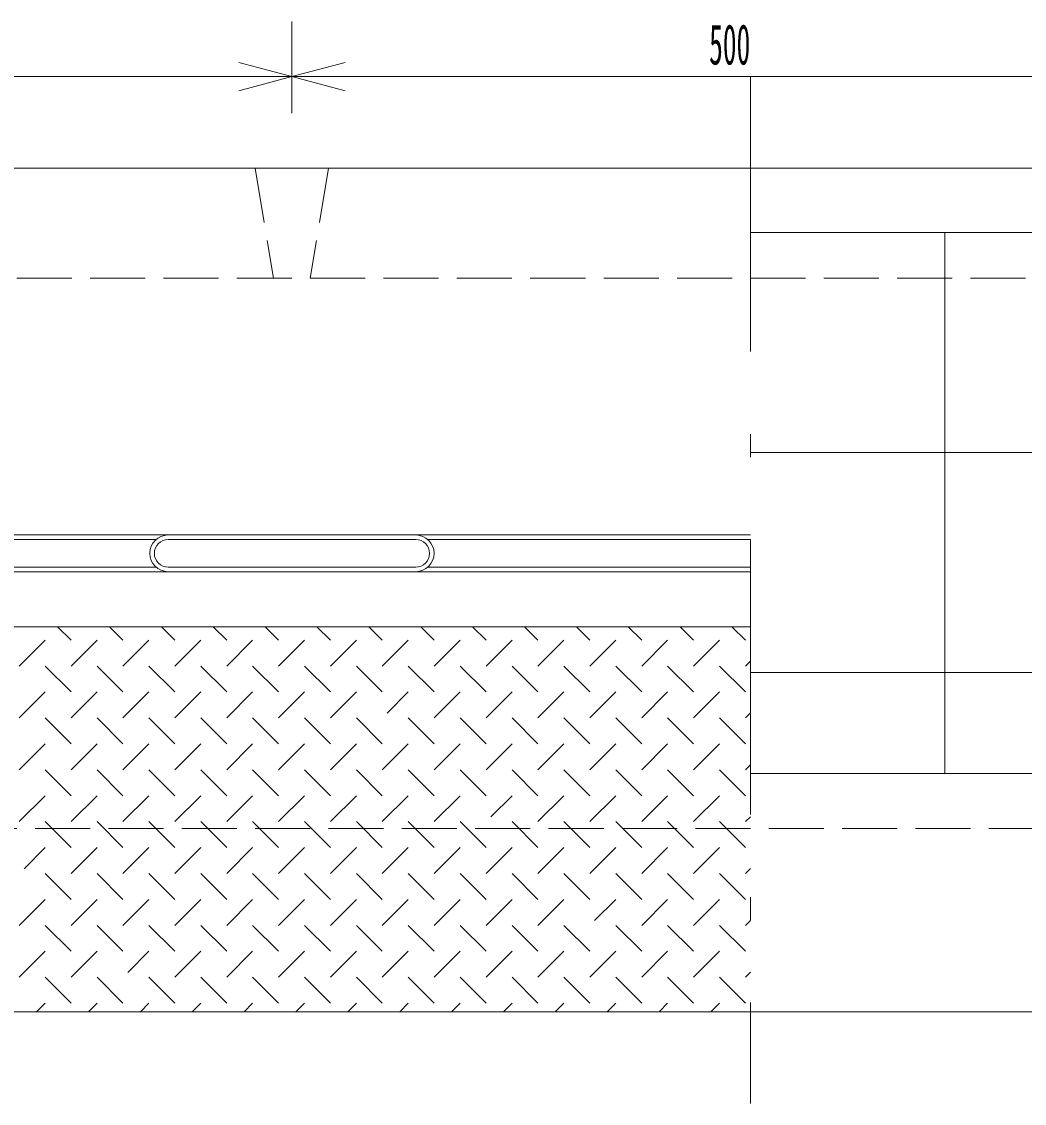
# Model space of a CAD drawing. Units: millimetres, scale not verified. Extents: x -25 to 3930, y 10 to 2860.
# Drawn here: x 2208 to 2754, y 1060 to 1650 of the extents above; entities that cross this region are included whole.
import ezdxf
from ezdxf.enums import TextEntityAlignment as Align

# ---------------------------------------------------------------- set-up
doc = ezdxf.new("R2010")
doc.units = ezdxf.units.MM
doc.header["$LTSCALE"] = 5
doc.linetypes.add('USER1', pattern=[50.5, 30, -9, 2.5, -9])
doc.linetypes.add('USER2', pattern=[8, 6, -2])
for name, color, linetype, lineweight in [('1', 7, 'Continuous', 18), ('17', 7, 'Continuous', 18), ('18', 7, 'Continuous', 18)]:
    doc.layers.add(name, color=color, linetype=linetype, lineweight=lineweight)
doc.styles.add('ＭＳ ゴシック', font='')
doc.styles.get('ＭＳ ゴシック').set_extended_font_data('MS Gothic')

msp = doc.modelspace()

# ---------------------------------------------------------------- linework, layer by layer
at = {"layer": '1'}
for p, q in [((2355, 1650), (2355, 1600)), ((2355, 1650), (2355, 1600)), ((2355, 1620), (2326.022, 1627.765)), ((2355, 1620), (2383.978, 1627.765)), ((1855, 1620), (2355, 1620)), ((2355, 1620), (2326.022, 1612.235)), ((2355, 1620), (2855, 1620)), ((2355, 1620), (2383.978, 1612.235)), ((1605, 1570), (3605, 1570)), ((2605, 1370), (1605, 1370)), ((2422.5, 1370), (2287.5, 1370)), ((1929.114, 1367.5), (2280.886, 1367.5)), ((2422.5, 1367.5), (2287.5, 1367.5)), ((2605, 1367.5), (2429.114, 1367.5)), ((2280.886, 1352.5), (1929.114, 1352.5)), ((2287.5, 1352.5), (2422.5, 1352.5)), ((2429.114, 1352.5), (2605, 1352.5)), ((1605, 1350), (2605, 1350)), ((2287.5, 1350), (2422.5, 1350)), ((1605, 1320), (2605, 1320)), ((2227.254, 1320), (2234.599, 1312.655)), ((2255.538, 1320), (2262.883, 1312.655)), ((2283.823, 1320), (2291.167, 1312.655)), ((2319.451, 1312.655), (2312.107, 1320)), ((2340.391, 1320), (2347.736, 1312.655)), ((2368.675, 1320), (2376.02, 1312.655)), ((2396.96, 1320), (2404.304, 1312.655)), ((2425.244, 1320), (2432.588, 1312.655)), ((2453.528, 1320), (2460.873, 1312.655)), ((2481.812, 1320), (2489.157, 1312.655)), ((2510.097, 1320), (2517.441, 1312.655)), ((2545.725, 1312.655), (2538.381, 1320)), ((2566.665, 1320), (2574.01, 1312.655)), ((2594.95, 1320), (2602.294, 1312.655)), ((2206.314, 1298.513), (2220.456, 1312.655)), ((2234.599, 1298.513), (2248.741, 1312.655)), ((2262.883, 1298.513), (2277.025, 1312.655)), ((2291.167, 1298.513), (2305.309, 1312.655)), ((2319.451, 1298.513), (2333.593, 1312.655)), ((2347.736, 1298.513), (2361.878, 1312.655)), ((2376.02, 1298.513), (2390.162, 1312.655)), ((2404.304, 1298.513), (2418.446, 1312.655)), ((2432.588, 1298.513), (2446.731, 1312.655)), ((2460.873, 1298.513), (2475.015, 1312.655)), ((2489.157, 1298.513), (2503.299, 1312.655)), ((2517.441, 1298.513), (2531.583, 1312.655)), ((2545.725, 1298.513), (2559.868, 1312.655)), ((2574.01, 1298.513), (2588.152, 1312.655)), ((2220.456, 1298.513), (2234.599, 1284.371)), ((2248.741, 1298.513), (2262.883, 1284.371)), ((2291.167, 1284.371), (2277.025, 1298.513)), ((2305.309, 1298.513), (2319.451, 1284.371)), ((2333.593, 1298.513), (2347.736, 1284.371)), ((2361.878, 1298.513), (2376.02, 1284.371)), ((2390.162, 1298.513), (2404.304, 1284.371)), ((2418.446, 1298.513), (2432.588, 1284.371)), ((2446.731, 1298.513), (2460.873, 1284.371)), ((2475.015, 1298.513), (2489.157, 1284.371)), ((2517.441, 1284.371), (2503.299, 1298.513)), ((2531.583, 1298.513), (2545.725, 1284.371)), ((2559.868, 1298.513), (2574.01, 1284.371)), ((2588.152, 1298.513), (2602.294, 1284.371)), ((2602.294, 1298.513), (2605, 1301.219)), ((2206.314, 1270.229), (2220.456, 1284.371)), ((2234.599, 1270.229), (2248.741, 1284.371)), ((2262.883, 1270.229), (2277.025, 1284.371)), ((2291.167, 1270.229), (2305.309, 1284.371)), ((2319.451, 1270.229), (2333.593, 1284.371)), ((2347.736, 1270.229), (2361.878, 1284.371)), ((2376.02, 1270.229), (2390.162, 1284.371)), ((2406.931, 1272.856), (2418.446, 1284.371)), ((2432.588, 1270.229), (2446.731, 1284.371)), ((2460.873, 1270.229), (2475.015, 1284.371)), ((2489.157, 1270.229), (2503.299, 1284.371)), ((2517.441, 1270.229), (2531.583, 1284.371)), ((2545.725, 1270.229), (2559.868, 1284.371)), ((2574.01, 1270.229), (2588.152, 1284.371)), ((2220.456, 1270.229), (2234.599, 1256.087)), ((2262.883, 1256.087), (2248.741, 1270.229)), ((2277.025, 1270.229), (2291.167, 1256.087)), ((2305.309, 1270.229), (2319.451, 1256.087)), ((2333.593, 1270.229), (2347.736, 1256.087)), ((2376.02, 1256.087), (2361.878, 1270.229)), ((2390.162, 1270.229), (2404.304, 1256.087)), ((2418.446, 1270.229), (2432.588, 1256.087)), ((2446.731, 1270.229), (2460.873, 1256.087)), ((2475.015, 1270.229), (2489.157, 1256.087)), ((2503.299, 1270.229), (2517.441, 1256.087)), ((2531.583, 1270.229), (2545.725, 1256.087)), ((2559.868, 1270.229), (2574.01, 1256.087)), ((2602.294, 1256.087), (2588.152, 1270.229)), ((2602.294, 1270.229), (2605, 1272.935)), ((2206.314, 1241.945), (2220.456, 1256.087)), ((2234.599, 1241.945), (2248.741, 1256.087)), ((2262.883, 1241.945), (2277.025, 1256.087)), ((2291.167, 1241.945), (2305.309, 1256.087)), ((2319.451, 1241.945), (2333.593, 1256.087)), ((2347.736, 1241.945), (2361.878, 1256.087)), ((2376.02, 1241.945), (2390.162, 1256.087)), ((2404.304, 1241.945), (2418.446, 1256.087)), ((2432.588, 1241.945), (2446.731, 1256.087)), ((2460.873, 1241.945), (2475.015, 1256.087)), ((2489.157, 1241.945), (2503.299, 1256.087)), ((2517.441, 1241.945), (2531.583, 1256.087)), ((2545.725, 1241.945), (2559.868, 1256.087)), ((2574.01, 1241.945), (2588.152, 1256.087)), ((2220.456, 1241.945), (2234.599, 1227.803)), ((2248.741, 1241.945), (2262.883, 1227.803)), ((2277.025, 1241.945), (2291.167, 1227.803)), ((2305.309, 1241.945), (2319.451, 1227.803)), ((2347.736, 1227.803), (2333.593, 1241.945)), ((2361.878, 1241.945), (2376.02, 1227.803)), ((2390.162, 1241.945), (2404.304, 1227.803)), ((2418.446, 1241.945), (2432.588, 1227.803)), ((2446.731, 1241.945), (2460.873, 1227.803)), ((2475.015, 1241.945), (2489.157, 1227.803)), ((2503.299, 1241.945), (2517.441, 1227.803)), ((2531.583, 1241.945), (2545.725, 1227.803)), ((2574.01, 1227.803), (2559.868, 1241.945)), ((2588.152, 1241.945), (2602.294, 1227.803)), ((2602.294, 1241.945), (2605, 1244.651)), ((2206.314, 1213.661), (2220.456, 1227.803)), ((2234.599, 1213.661), (2248.741, 1227.803)), ((2262.883, 1213.661), (2277.025, 1227.803)), ((2291.167, 1213.661), (2305.309, 1227.803)), ((2319.451, 1213.661), (2333.593, 1227.803)), ((2347.736, 1213.661), (2361.878, 1227.803)), ((2376.02, 1213.661), (2390.162, 1227.803)), ((2404.304, 1213.661), (2418.446, 1227.803)), ((2432.588, 1213.661), (2446.731, 1227.803)), ((2463.499, 1216.287), (2475.015, 1227.803)), ((2489.157, 1213.661), (2503.299, 1227.803)), ((2517.441, 1213.661), (2531.583, 1227.803)), ((2545.725, 1213.661), (2559.868, 1227.803)), ((2574.01, 1213.661), (2588.152, 1227.803)), ((2602.294, 1213.661), (2605, 1216.366)), ((2220.456, 1213.661), (2234.599, 1199.518)), ((2248.741, 1213.661), (2262.883, 1199.518)), ((2277.025, 1213.661), (2291.167, 1199.518)), ((2319.451, 1199.518), (2305.309, 1213.661)), ((2333.593, 1213.661), (2347.736, 1199.518)), ((2361.878, 1213.661), (2376.02, 1199.518)), ((2390.162, 1213.661), (2404.304, 1199.518)), ((2432.588, 1199.518), (2418.446, 1213.661)), ((2446.731, 1213.661), (2460.873, 1199.518)), ((2475.015, 1213.661), (2489.157, 1199.518)), ((2503.299, 1213.661), (2517.441, 1199.518)), ((2531.583, 1213.661), (2545.725, 1199.518)), ((2559.868, 1213.661), (2574.01, 1199.518)), ((2588.152, 1213.661), (2602.294, 1199.518)), ((2208.941, 1188.003), (2220.456, 1199.518)), ((2234.599, 1185.376), (2248.741, 1199.518)), ((2262.883, 1185.376), (2277.025, 1199.518)), ((2291.167, 1185.376), (2305.309, 1199.518)), ((2319.451, 1185.376), (2333.593, 1199.518)), ((2347.736, 1185.376), (2361.878, 1199.518)), ((2376.02, 1185.376), (2390.162, 1199.518)), ((2404.304, 1185.376), (2418.446, 1199.518)), ((2432.588, 1185.376), (2446.731, 1199.518)), ((2460.873, 1185.376), (2475.015, 1199.518)), ((2489.157, 1185.376), (2503.299, 1199.518)), ((2517.441, 1185.376), (2531.583, 1199.518)), ((2545.725, 1185.376), (2559.868, 1199.518)), ((2574.01, 1185.376), (2588.152, 1199.518)), ((2602.294, 1185.376), (2605, 1188.082)), ((2220.456, 1185.376), (2234.599, 1171.234)), ((2248.741, 1185.376), (2262.883, 1171.234)), ((2277.025, 1185.376), (2291.167, 1171.234)), ((2305.309, 1185.376), (2319.451, 1171.234)), ((2333.593, 1185.376), (2347.736, 1171.234)), ((2361.878, 1185.376), (2376.02, 1171.234)), ((2404.304, 1171.234), (2390.162, 1185.376)), ((2418.446, 1185.376), (2432.588, 1171.234)), ((2446.731, 1185.376), (2460.873, 1171.234)), ((2475.015, 1185.376), (2489.157, 1171.234)), ((2503.299, 1185.376), (2517.441, 1171.234)), ((2531.583, 1185.376), (2545.725, 1171.234)), ((2559.868, 1185.376), (2574.01, 1171.234)), ((2588.152, 1185.376), (2602.294, 1171.234)), ((2206.314, 1157.092), (2220.456, 1171.234)), ((2234.599, 1157.092), (2248.741, 1171.234)), ((2262.883, 1157.092), (2277.025, 1171.234)), ((2291.167, 1157.092), (2305.309, 1171.234)), ((2319.451, 1157.092), (2333.593, 1171.234)), ((2347.736, 1157.092), (2361.878, 1171.234)), ((2376.02, 1157.092), (2390.162, 1171.234)), ((2404.304, 1157.092), (2418.446, 1171.234)), ((2432.588, 1157.092), (2446.731, 1171.234)), ((2460.873, 1157.092), (2475.015, 1171.234)), ((2489.157, 1157.092), (2503.299, 1171.234)), ((2520.068, 1159.719), (2531.583, 1171.234)), ((2545.726, 1157.092), (2559.868, 1171.234)), ((2574.01, 1157.092), (2588.152, 1171.234)), ((2220.456, 1157.092), (2234.599, 1142.95)), ((2248.741, 1157.092), (2262.883, 1142.95)), ((2277.025, 1157.092), (2291.167, 1142.95)), ((2305.309, 1157.092), (2319.451, 1142.95)), ((2333.593, 1157.092), (2347.736, 1142.95)), ((2376.02, 1142.95), (2361.878, 1157.092)), ((2390.162, 1157.092), (2404.304, 1142.95)), ((2418.446, 1157.092), (2432.588, 1142.95)), ((2446.731, 1157.092), (2460.873, 1142.95)), ((2489.157, 1142.95), (2475.015, 1157.092)), ((2503.299, 1157.092), (2517.441, 1142.95)), ((2531.583, 1157.092), (2545.726, 1142.95)), ((2559.868, 1157.092), (2574.01, 1142.95)), ((2588.152, 1157.092), (2602.294, 1142.95)), ((2602.294, 1157.092), (2605, 1159.798)), ((2206.314, 1128.808), (2220.456, 1142.95)), ((2234.599, 1128.808), (2248.741, 1142.95)), ((2265.51, 1131.434), (2277.025, 1142.95)), ((2291.167, 1128.808), (2305.309, 1142.95)), ((2319.451, 1128.808), (2333.593, 1142.95)), ((2347.736, 1128.808), (2361.878, 1142.95)), ((2376.02, 1128.808), (2390.162, 1142.95)), ((2404.304, 1128.808), (2418.446, 1142.95)), ((2432.588, 1128.808), (2446.731, 1142.95)), ((2460.873, 1128.808), (2475.015, 1142.95)), ((2489.157, 1128.808), (2503.299, 1142.95)), ((2517.441, 1128.808), (2531.583, 1142.95)), ((2545.726, 1128.808), (2559.868, 1142.95)), ((2574.01, 1128.808), (2588.152, 1142.95)), ((2234.599, 1114.666), (2220.456, 1128.808)), ((2248.741, 1128.808), (2262.883, 1114.666)), ((2277.025, 1128.808), (2291.167, 1114.666)), ((2305.309, 1128.808), (2319.451, 1114.666)), ((2333.593, 1128.808), (2347.736, 1114.666)), ((2361.878, 1128.808), (2376.02, 1114.666)), ((2390.162, 1128.808), (2404.304, 1114.666)), ((2418.446, 1128.808), (2432.588, 1114.666)), ((2460.873, 1114.666), (2446.731, 1128.808)), ((2475.015, 1128.808), (2489.157, 1114.666)), ((2503.299, 1128.808), (2517.441, 1114.666)), ((2531.583, 1128.808), (2545.726, 1114.666)), ((2559.868, 1128.808), (2574.01, 1114.666)), ((2588.152, 1128.808), (2602.294, 1114.666)), ((2602.294, 1128.808), (2605, 1131.514)), ((1605, 1110), (3605, 1110)), ((2215.791, 1110), (2220.456, 1114.666)), ((2244.075, 1110), (2248.741, 1114.666)), ((2272.359, 1110), (2277.025, 1114.666)), ((2300.644, 1110), (2305.309, 1114.666)), ((2328.928, 1110), (2333.593, 1114.666)), ((2357.212, 1110), (2361.878, 1114.666)), ((2385.496, 1110), (2390.162, 1114.666)), ((2413.781, 1110), (2418.446, 1114.666)), ((2442.065, 1110), (2446.731, 1114.666)), ((2470.349, 1110), (2475.015, 1114.666)), ((2498.634, 1110), (2503.299, 1114.666)), ((2526.918, 1110), (2531.583, 1114.666)), ((2555.202, 1110), (2559.868, 1114.666)), ((2583.486, 1110), (2588.152, 1114.666))]:
    msp.add_line(p, q, dxfattribs=at)
at = {"layer": '1', "linetype": 'USER1'}
msp.add_line((2605, 1620), (2605, 1060), dxfattribs=at)
at = {"layer": '1', "linetype": 'USER2'}
for p, q in [((2335, 1570), (2345, 1510)), ((2375, 1570), (2365, 1510)), ((1605, 1510), (3605, 1510)), ((3605, 1210), (1605, 1210))]:
    msp.add_line(p, q, dxfattribs=at)
at = {"layer": '1'}
for centre, radius, start, end in [((2287.5, 1360), 10, 90, 180), ((2422.5, 1360), 10, 0, 90), ((2287.5, 1360), 7.5, 90, 180), ((2422.5, 1360), 7.5, 0, 90), ((2287.5, 1360), 10, 180, 270), ((2287.5, 1360), 7.5, 180, 270), ((2422.5, 1360), 10, 270, 0), ((2422.5, 1360), 7.5, 270, 0)]:
    msp.add_arc(centre, radius, start, end, dxfattribs=at)
at = {"layer": '17'}
msp.add_line((2711, 1240), (2711, 1535), dxfattribs=at)
at = {"layer": '18'}
for p, q in [((2605, 1535), (3580, 1535)), ((2605, 1415), (3580, 1415)), ((2605, 1295), (3580, 1295)), ((2605, 1240), (3580, 1240))]:
    msp.add_line(p, q, dxfattribs=at)

# ---------------------------------------------------------------- texts
at = {"layer": '1', "style": 'ＭＳ ゴシック', "width": 0.5}
msp.add_text('500', height=21.99, dxfattribs=at).set_placement((2582.5, 1620), align=Align.BOTTOM_LEFT)

doc.saveas('drawing.dxf')
